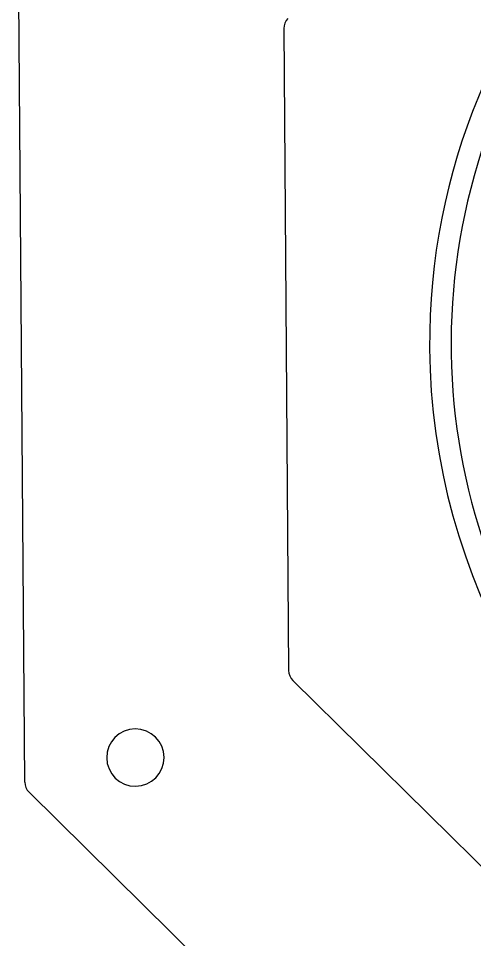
# Model space of a CAD drawing. Header units: millimetres. Extents: x 0 to 1189, y 0 to 841.
# Drawn here: x 464.31 to 477.04, y 410.34 to 436.02 of the extents above; entities that cross this region are included whole.
import ezdxf

# ---------------------------------------------------------------- set-up
doc = ezdxf.new("R2010")
doc.units = ezdxf.units.MM

msp = doc.modelspace()

# ---------------------------------------------------------------- linework, layer by layer
at = {"color": 7, "linetype": 'Continuous', "lineweight": 25}
for p, q in [((464.489, 414.727), (464.312, 438.733)), ((471.717, 435.736), (471.848, 417.842)), ((471.968, 417.56), (484.714, 405.001)), ((481.708, 397.595), (464.608, 414.445))]:
    msp.add_line(p, q, dxfattribs=at)
for centre, radius, start, end in [((493.782, 426.951), 18, 0.4223, 180.4223), ((493.782, 426.951), 17.4, 90, 238.7804), ((472.117, 435.738), 0.4, 135.4223, 180.4223), ((493.782, 426.951), 18, 180.4223, 240.0941), ((472.248, 417.845), 0.4, 180.4223, 225.4223), ((467.575, 415.412), 0.8, 0.4378, 180.4378), ((467.575, 415.412), 0.8, 180.4378, 0.4378), ((464.889, 414.73), 0.4, 180.4216, 225.4216)]:
    msp.add_arc(centre, radius, start, end, dxfattribs=at)

doc.saveas('drawing.dxf')
